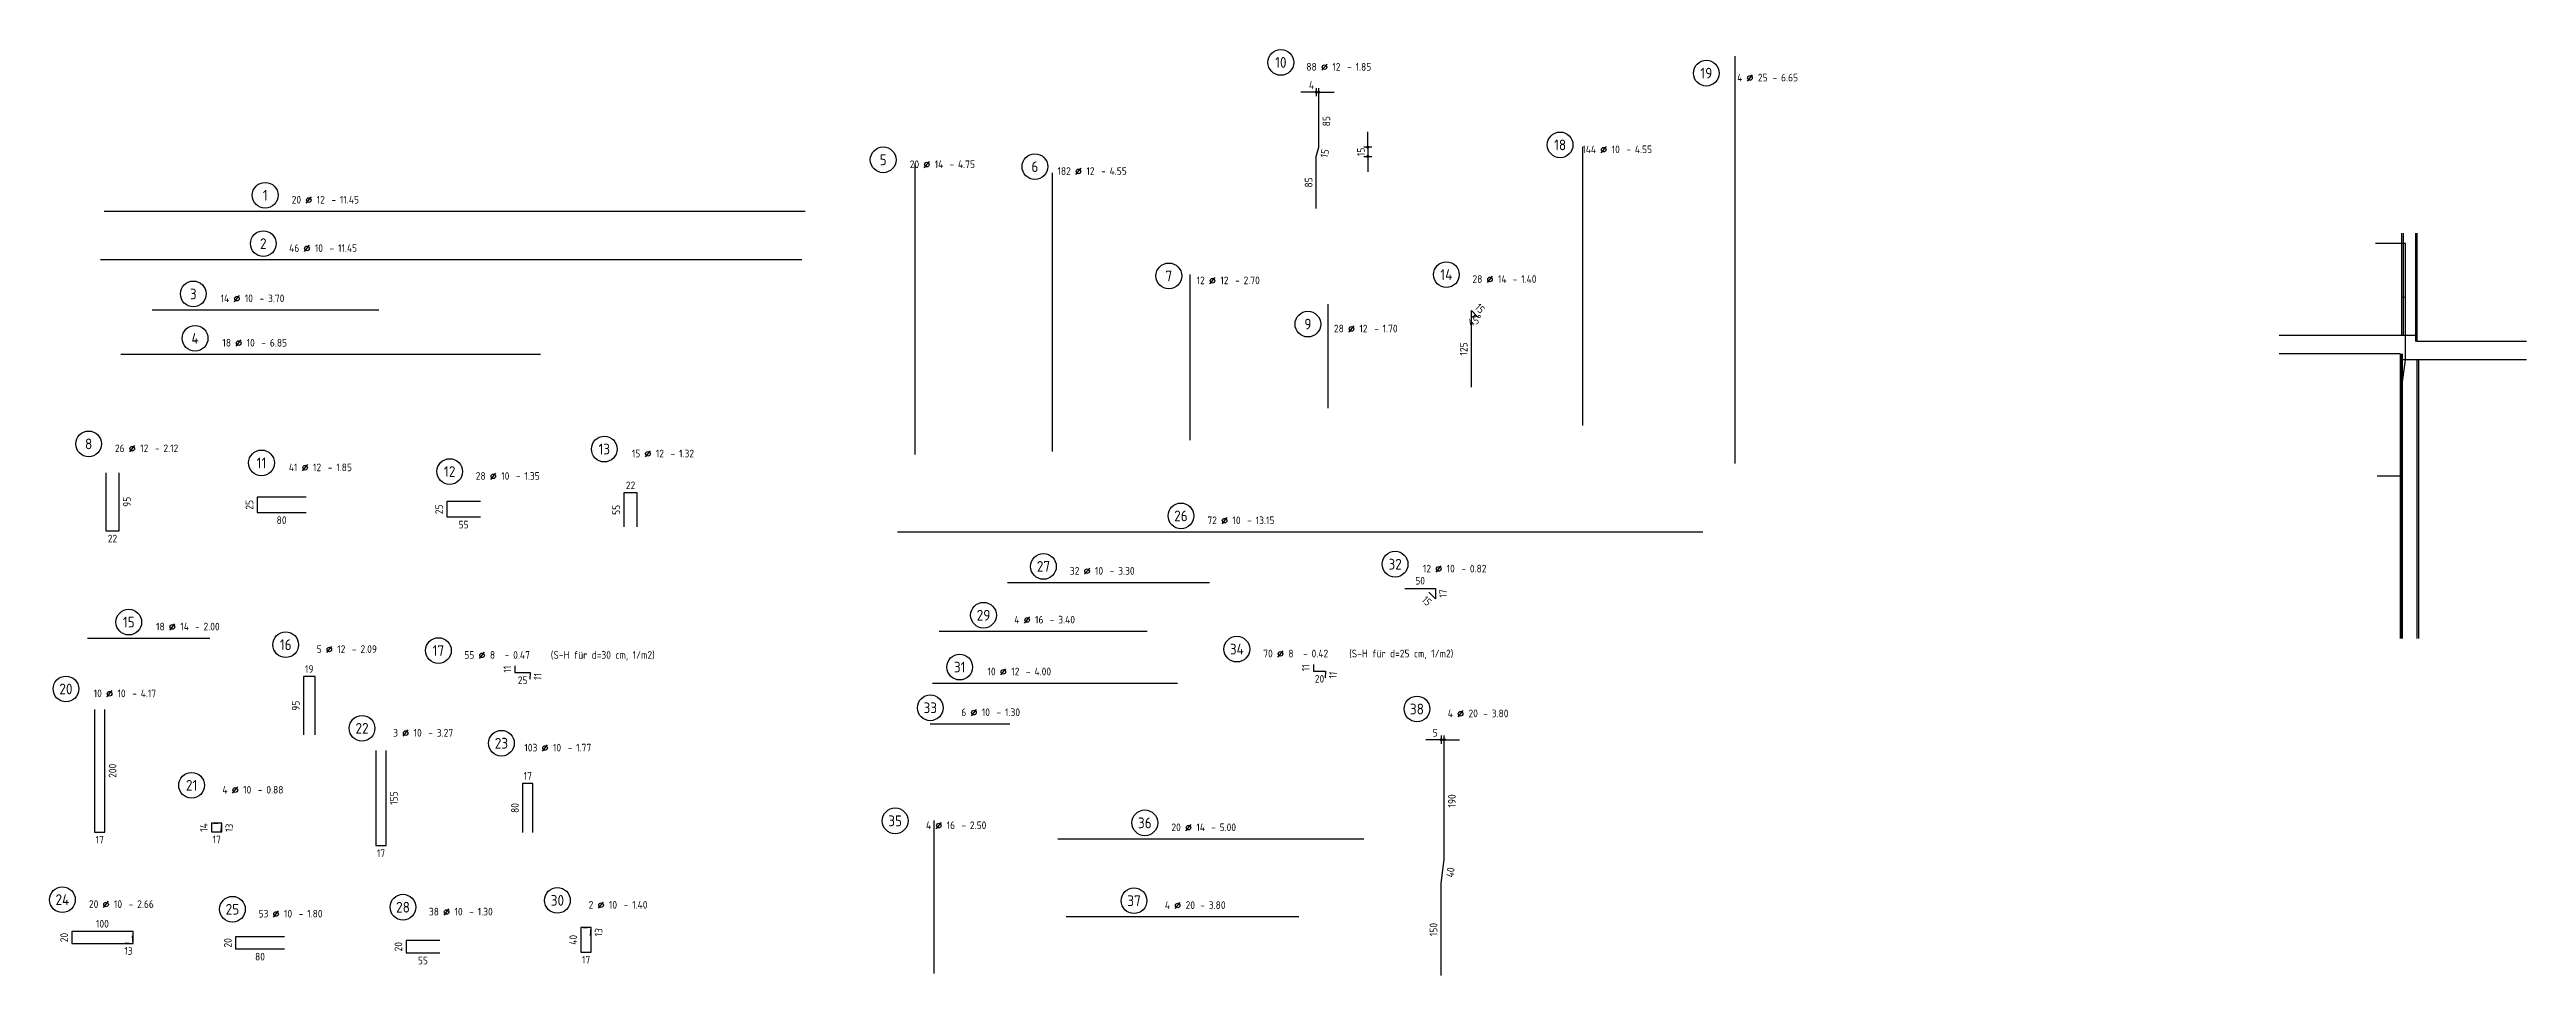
# Model space of a CAD drawing. Extents: x 40 to 141, y 46 to 89.
# Drawn here: x 100.78 to 141.22, y 73.93 to 89.04 of the extents above; entities that cross this region are included whole.
import ezdxf
from ezdxf.enums import TextEntityAlignment as Align

# ---------------------------------------------------------------- set-up
doc = ezdxf.new("R2010")
doc.units = 0
doc.header["$LTSCALE"] = 0.5
doc.linetypes.add('AUSGEZOGEN', pattern=[1000.01, 1000, 0.01])
for name, color, linetype in [('AFU', 7, 'Continuous'), ('BETON', 7, 'Continuous'), ('MASSE', 7, 'Continuous'), ('RND', 7, 'Continuous')]:
    doc.layers.add(name, color=color, linetype=linetype)
doc.layers.add('NOPLOT', color=7, linetype='Continuous', plot=False)
doc.styles.add('txt', font='isocp.shx')
doc.linetypes.add('AFU_50K', pattern='A,0.15,["/",Standard,S=0.2,R=0,X=-0.01,Y=-0.1],0.07,["/",Standard,S=0.2,R=0,X=-0.01,Y=-0.1],0.15', length=0.37)
doc.dimstyles.new('DOT_I', dxfattribs={"dimscale": 0.5, "dimtxt": 0.25, "dimasz": 0.25, "dimexe": 0.1, "dimexo": 0.3, "dimgap": 0.1, "dimtad": 1, "dimdec": 3, "dimzin": 3, "dimtxsty": 'txt', "dimblk": 'DOT', "dimblk1": 'DOT', "dimblk2": 'DOT', "dimsah": 1, "dimcen": 0.1, "dimse1": 1, "dimse2": 1, "dimazin": 0, "dimtfac": 1, "dimtdec": 4, "dimtix": 1, "dimtmove": 2, "dimatfit": 3, "dimfxl": 0, "dimtvp": 1, "dimtolj": 1, "dimtzin": 0, "dimarcsym": 0})

# ---------------------------------------------------------------- blocks, each defined once
blk = doc.blocks.new('RND_AUSZ')
at = {"layer": 'RND', "color": 7, "linetype": 'Continuous'}
blk.add_line((1.341, 0.262), (1.509, 0.466), dxfattribs=at)
at = {"layer": 'RND', "color": 1, "linetype": 'Continuous'}
blk.add_circle((0, 0.52), 0.42, dxfattribs=at)
at = {"layer": 'RND', "color": 7, "linetype": 'Continuous'}
blk.add_circle((1.425, 0.364), 0.075, dxfattribs=at)
at = {"layer": 'RND', "color": 7, "linetype": 'Continuous', "style": 'txt'}
blk.add_text('-', height=0.25, dxfattribs=at).set_placement((2.163, 0.25))
for tag, p in [('WIEOFT', (-0.536, 0.25)), ('STK', (1.174, 0.25))]:
    blk.add_attdef(tag, text='', height=0.25, dxfattribs=at).set_placement(p, align=Align.RIGHT)
at = {"layer": 'RND', "color": 1, "linetype": 'Continuous', "style": 'txt'}
blk.add_attdef('POS', text='', height=0.35, dxfattribs=at).set_placement((0, 0.52), align=Align.MIDDLE)
at = {"layer": 'RND', "color": 7, "linetype": 'Continuous', "style": 'txt'}
for tag, p in [('DS', (1.683, 0.25)), ('LANG', (2.441, 0.25)), ('TEXT', (3.669, 0.25))]:
    blk.add_attdef(tag, p, '', height=0.25, dxfattribs=at)
blk = doc.blocks.new('DOT')
at = {"layer": 'MASSE', "color": 7, "linetype": 'Continuous'}
for p, q in [((0, 0), (-1, 0)), ((0, 0.54), (0, -0.54))]:
    blk.add_line(p, q, dxfattribs=at)
at = {"layer": 'MASSE', "color": 7, "linetype": 'Continuous', "const_width": 0.2}
blk.add_lwpolyline([(-0.1, 0, 1), (0.1, 0, 1)], format="xyb", close=True, dxfattribs=at)
blk = doc.blocks.new('*D23')
at = {"layer": 'DEFPOINTS', "color": 0, "linetype": 'AUSGEZOGEN', "transparency": 16777216}
for p in [(121.464, 88.349), (121.504, 88.349), (121.504, 88.349)]:
    blk.add_point(p, dxfattribs=at)
at = {"layer": 'RND', "color": 0, "linetype": 'AUSGEZOGEN', "lineweight": -2, "transparency": 16777216}
for p, q in [((121.339, 88.349), (121.214, 88.349)), ((121.464, 88.349), (121.504, 88.349)), ((121.629, 88.349), (121.754, 88.349))]:
    blk.add_line(p, q, dxfattribs=at)
at = {"layer": 'RND', "color": 0, "linetype": 'AUSGEZOGEN', "lineweight": -2, "transparency": 16777216, "xscale": 0.125, "yscale": 0.125, "zscale": 0.125}
blk.add_blockref('DOT', (121.464, 88.349), dxfattribs=at)
at = {"layer": 'RND', "color": 0, "linetype": 'AUSGEZOGEN', "lineweight": -2, "transparency": 16777216, "xscale": 0.125, "yscale": 0.125, "zscale": 0.125, "rotation": 180}
blk.add_blockref('DOT', (121.504, 88.349), dxfattribs=at)
at = {"layer": 'RND', "color": 0, "linetype": 'AUSGEZOGEN', "transparency": 16777216, "insert": (121.386, 88.462), "char_height": 0.125, "attachment_point": 5, "style": 'txt'}
blk.add_mtext('\\A1;4', dxfattribs=at)
blk = doc.blocks.new('*D60')
at = {"layer": 'DEFPOINTS', "color": 0, "linetype": 'AUSGEZOGEN', "transparency": 16777216}
for p in [(123.996, 84.781), (124.022, 84.685), (124.049, 84.728), (123.996, 84.156)]:
    blk.add_point(p, dxfattribs=at)
at = {"layer": 'RND', "color": 0, "linetype": 'AUSGEZOGEN', "lineweight": -2, "transparency": 16777216}
blk.add_arc((123.996, 84.781), 0.1, 270, 315, dxfattribs=at)
at = {"layer": 'RND', "color": 0, "linetype": 'AUSGEZOGEN', "transparency": 16777216, "insert": (124.063, 84.619), "char_height": 0.125, "attachment_point": 5, "rotation": 22.5, "style": 'txt'}
blk.add_mtext('\\A1;45°', dxfattribs=at)
blk = doc.blocks.new('*D61')
at = {"layer": 'DEFPOINTS', "color": 0, "linetype": 'AUSGEZOGEN', "transparency": 16777216}
for p in [(122.306, 87.449), (122.306, 87.299), (122.306, 87.299)]:
    blk.add_point(p, dxfattribs=at)
at = {"layer": 'MASSE', "color": 0, "linetype": 'AUSGEZOGEN', "lineweight": -2, "transparency": 16777216}
for p, q in [((122.306, 87.574), (122.306, 87.699)), ((122.306, 87.449), (122.306, 87.299)), ((122.306, 87.174), (122.306, 87.049))]:
    blk.add_line(p, q, dxfattribs=at)
at = {"layer": 'MASSE', "color": 0, "linetype": 'AUSGEZOGEN', "lineweight": -2, "transparency": 16777216, "xscale": 0.125, "yscale": 0.125, "zscale": 0.125}
for p, rotation in [((122.306, 87.449), 270), ((122.306, 87.299), 90)]:
    blk.add_blockref('DOT', p, dxfattribs=dict(at, rotation=rotation))
at = {"layer": 'MASSE', "color": 0, "linetype": 'AUSGEZOGEN', "transparency": 16777216, "insert": (122.194, 87.374), "char_height": 0.125, "attachment_point": 5, "rotation": 90, "style": 'txt'}
blk.add_mtext('\\A1;15', dxfattribs=at)
blk = doc.blocks.new('*D64')
at = {"layer": 'DEFPOINTS', "color": 0, "linetype": 'AUSGEZOGEN', "transparency": 16777216}
for p in [(123.504, 77.776), (123.554, 77.776), (123.554, 77.776)]:
    blk.add_point(p, dxfattribs=at)
at = {"layer": 'RND', "color": 0, "linetype": 'AUSGEZOGEN', "lineweight": -2, "transparency": 16777216}
for p, q in [((123.379, 77.776), (123.254, 77.776)), ((123.504, 77.776), (123.554, 77.776)), ((123.679, 77.776), (123.804, 77.776))]:
    blk.add_line(p, q, dxfattribs=at)
at = {"layer": 'RND', "color": 0, "linetype": 'AUSGEZOGEN', "lineweight": -2, "transparency": 16777216, "xscale": 0.125, "yscale": 0.125, "zscale": 0.125}
blk.add_blockref('DOT', (123.504, 77.776), dxfattribs=at)
at = {"layer": 'RND', "color": 0, "linetype": 'AUSGEZOGEN', "lineweight": -2, "transparency": 16777216, "xscale": 0.125, "yscale": 0.125, "zscale": 0.125, "rotation": 180}
blk.add_blockref('DOT', (123.554, 77.776), dxfattribs=at)
at = {"layer": 'RND', "color": 0, "linetype": 'AUSGEZOGEN', "transparency": 16777216, "insert": (123.404, 77.889), "char_height": 0.125, "attachment_point": 5, "style": 'txt'}
blk.add_mtext('\\A1;5', dxfattribs=at)

msp = doc.modelspace()

# ---------------------------------------------------------------- linework, layer by layer
at = {"layer": 'AFU', "color": 8, "linetype": 'AFU_50K'}
for p, q in [((139.435, 84.3767), (139.185, 84.3767)), ((139.46, 83.9767), (139.16, 83.9767))]:
    msp.add_line(p, q, dxfattribs=at)
at = {"layer": 'BETON', "color": 6, "linetype": 'AUSGEZOGEN'}
for p, q in [((139.185, 86.0446), (139.185, 84.3767)), ((139.21, 86.0446), (139.21, 84.3767)), ((139.41, 86.0446), (139.41, 84.2767)), ((139.435, 86.0446), (139.435, 84.2767)), ((139.185, 84.3767), (137.1853, 84.3767)), ((141.2243, 84.2767), (139.435, 84.2767)), ((139.16, 84.0767), (137.1853, 84.0767)), ((139.16, 84.0767), (139.16, 79.4267)), ((139.185, 84.0767), (139.185, 79.4267)), ((139.197, 84.0767), (139.197, 79.4267)), ((139.435, 83.9767), (139.435, 79.4267)), ((141.2243, 83.9767), (139.46, 83.9767)), ((139.46, 83.9767), (139.46, 79.4267))]:
    msp.add_line(p, q, dxfattribs=at)
at = {"layer": 'NOPLOT', "color": 191, "linetype": 'AUSGEZOGEN'}
for p, q in [((139.247, 85.8767), (138.7599, 85.8767)), ((139.197, 82.0767), (138.7883, 82.0767))]:
    msp.add_line(p, q, dxfattribs=at)
at = {"layer": 'RND', "color": 1, "linetype": 'AUSGEZOGEN'}
for points in [[(128.3053, 82.284), (128.3053, 88.934)], [(121.4641, 86.4492), (121.4641, 87.2992), (121.5041, 87.4492), (121.5041, 88.2992)], [(125.8142, 82.9055), (125.8142, 87.4555)], [(114.913, 82.4352), (114.913, 87.1852)], [(117.1557, 82.4829), (117.1557, 87.0329)], [(101.6706, 86.4049), (113.1206, 86.4049)], [(139.197, 82.0767), (139.197, 83.5767), (139.247, 83.9767), (139.247, 85.8767)], [(101.613, 85.6152), (113.063, 85.6152)], [(119.3999, 85.3691), (119.3999, 82.6691)], [(102.4567, 84.7945), (106.1567, 84.7945)], [(121.6575, 83.1873), (121.6575, 84.8873)], [(123.9962, 83.5311), (123.9962, 84.7811), (124.1022, 84.6751)], [(101.9454, 84.0694), (108.7954, 84.0694)], [(101.6988, 82.1353), (101.6988, 81.1853), (101.9188, 81.1853), (101.9188, 82.1353)], [(104.9701, 81.7362), (104.1701, 81.7362), (104.1701, 81.4862), (104.9701, 81.4862)], [(110.378, 81.254), (110.378, 81.804), (110.158, 81.804), (110.158, 81.254)], [(107.8162, 81.6627), (107.2662, 81.6627), (107.2662, 81.4127), (107.8162, 81.4127)], [(114.6244, 81.1703), (127.7744, 81.1703)], [(116.4209, 80.3451), (119.7209, 80.3451)], [(122.9101, 80.2469), (123.4101, 80.2469), (123.4101, 80.0769), (123.3041, 80.183)], [(101.4008, 79.4354), (103.4008, 79.4354)], [(115.305, 79.5481), (118.705, 79.5481)], [(108.3806, 78.9817), (108.3806, 78.8717), (108.6306, 78.8717), (108.621, 78.7621)], [(121.4172, 79.0051), (121.4172, 78.8951), (121.6172, 78.8951), (121.6076, 78.7855)], [(105.1167, 77.8551), (105.1167, 78.8051), (104.9267, 78.8051), (104.9267, 77.8551)], [(115.1976, 78.7015), (119.1976, 78.7015)], [(101.5155, 78.2683), (101.5155, 76.2683), (101.6855, 76.2683), (101.6855, 78.2683)], [(115.1619, 78.0365), (116.4619, 78.0365)], [(123.504, 73.9264), (123.504, 75.4264), (123.554, 75.8264), (123.554, 77.7264)], [(106.1078, 77.5971), (106.1078, 76.0471), (106.2778, 76.0471), (106.2778, 77.5971)], [(108.675, 76.2607), (108.675, 77.0607), (108.505, 77.0607), (108.505, 76.2607)], [(115.2226, 73.9589), (115.2226, 76.4589)], [(103.5843, 76.2831), (103.5956, 76.4126), (103.4256, 76.4126), (103.4256, 76.2726), (103.5956, 76.2726), (103.5956, 76.4126), (103.4661, 76.4013)], [(117.2418, 76.1581), (122.2418, 76.1581)], [(117.379, 74.8873), (121.179, 74.8873)], [(102.0152, 74.4569), (102.1447, 74.4456), (102.1447, 74.6456), (101.1447, 74.6456), (101.1447, 74.4456), (102.1447, 74.4456), (102.1334, 74.5751)], [(104.6177, 74.5585), (103.8177, 74.5585), (103.8177, 74.3585), (104.6177, 74.3585)], [(107.1518, 74.4959), (106.6018, 74.4959), (106.6018, 74.2959), (107.1518, 74.2959)], [(109.6152, 74.5785), (109.6265, 74.708), (109.4565, 74.708), (109.4565, 74.308), (109.6265, 74.308), (109.6265, 74.708), (109.497, 74.6967)]]:
    msp.add_lwpolyline(points, dxfattribs=at)
at = {"layer": 'RND', "color": 7, "linetype": 'AUSGEZOGEN'}
for centre in [(139.216, 85.0011), (139.191, 83.9529)]:
    msp.add_circle(centre, 0.006, dxfattribs=at)

# ---------------------------------------------------------------- block references
at = {"layer": 'RND', "color": 191, "linetype": 'AUSGEZOGEN', "xscale": 0.5, "yscale": 0.5, "zscale": 0.5}
for p, values in [((120.8857, 88.5746), {'POS': '10', 'STK': '88', 'DS': '12', 'LANG': '1.85'}), ((122.7513, 80.3818), {'POS': '32', 'STK': '12', 'DS': '10', 'LANG': '0.82'})]:
    msp.add_blockref('RND_AUSZ', p, dxfattribs=at).add_auto_attribs(values)
at = {"layer": 'RND', "color": 1, "linetype": 'AUSGEZOGEN', "xscale": 0.5, "yscale": 0.5, "zscale": 0.5}
for p, values in [((127.8331, 88.3991), {'POS': '19', 'STK': '4', 'DS': '25', 'LANG': '6.65'}), ((114.393, 86.9841), {'POS': '5', 'STK': '20', 'DS': '14', 'LANG': '4.75'}), ((116.8697, 86.873), {'POS': '6', 'STK': '182', 'DS': '12', 'LANG': '4.55'}), ((104.3016, 86.4049), {'POS': '1', 'STK': '20', 'DS': '12', 'LANG': '11.45'}), ((119.057, 85.0881), {'POS': '7', 'STK': '12', 'DS': '12', 'LANG': '2.70'}), ((103.1279, 84.7945), {'POS': '3', 'STK': '14', 'DS': '10', 'LANG': '3.70'}), ((103.1575, 84.0694), {'POS': '4', 'STK': '18', 'DS': '10', 'LANG': '6.85'}), ((121.3274, 84.3012), {'POS': '9', 'STK': '28', 'DS': '12', 'LANG': '1.70'}), ((119.2547, 81.1703), {'POS': '26', 'STK': '72', 'DS': '10', 'LANG': '13.15'}), ((117.0098, 80.3451), {'POS': '27', 'STK': '32', 'DS': '10', 'LANG': '3.30'}), ((102.0747, 79.4354), {'POS': '15', 'STK': '18', 'DS': '14', 'LANG': '2.00'}), ((116.0311, 79.5481), {'POS': '29', 'STK': '4', 'DS': '16', 'LANG': '3.40'}), ((115.1619, 78.0365), {'POS': '33', 'STK': '6', 'DS': '10', 'LANG': '1.30'}), ((123.1081, 78.0175), {'POS': '38', 'STK': '4', 'DS': '20', 'LANG': '3.80'}), ((114.5885, 76.1912), {'POS': '35', 'STK': '4', 'DS': '16', 'LANG': '2.50'}), ((118.6652, 76.1581), {'POS': '36', 'STK': '20', 'DS': '14', 'LANG': '5.00'})]:
    msp.add_blockref('RND_AUSZ', p, dxfattribs=at).add_auto_attribs(values)
at = {"layer": 'RND', "color": 7, "linetype": 'AUSGEZOGEN', "xscale": 0.5, "yscale": 0.5, "zscale": 0.5}
for p, values in [((125.446, 87.2278), {'POS': '18', 'STK': '144', 'DS': '10', 'LANG': '4.55'}), ((104.2714, 85.6152), {'POS': '2', 'STK': '46', 'DS': '10', 'LANG': '11.45'}), ((123.5888, 85.1093), {'POS': '14', 'STK': '28', 'DS': '14', 'LANG': '1.40'}), ((101.4197, 82.3457), {'POS': '8', 'STK': '26', 'DS': '12', 'LANG': '2.12'}), ((104.2418, 82.0349), {'POS': '11', 'STK': '41', 'DS': '12', 'LANG': '1.85'}), ((109.8391, 82.2611), {'POS': '13', 'STK': '15', 'DS': '12', 'LANG': '1.32'}), ((107.315, 81.8944), {'POS': '12', 'STK': '28', 'DS': '10', 'LANG': '1.35'}), ((104.6371, 79.0666), {'POS': '16', 'STK': '5', 'DS': '12', 'LANG': '2.09'}), ((107.1306, 78.9717), {'POS': '17', 'STK': '55', 'DS': '8', 'LANG': '0.47', 'TEXT': '(S-H für d=30 cm, 1/m2)'}), ((120.1672, 78.9951), {'POS': '34', 'STK': '70', 'DS': '8', 'LANG': '0.42', 'TEXT': '(S-H für d=25 cm, 1/m2)'}), ((115.6423, 78.7015), {'POS': '31', 'STK': '10', 'DS': '12', 'LANG': '4.00'}), ((101.0488, 78.3442), {'POS': '20', 'STK': '10', 'DS': '10', 'LANG': '4.17'}), ((105.8837, 77.7015), {'POS': '22', 'STK': '3', 'DS': '10', 'LANG': '3.27'}), ((108.1595, 77.4587), {'POS': '23', 'STK': '103', 'DS': '10', 'LANG': '1.77'}), ((103.1005, 76.7714), {'POS': '21', 'STK': '4', 'DS': '10', 'LANG': '0.88'}), ((100.9911, 74.9038), {'POS': '24', 'STK': '20', 'DS': '10', 'LANG': '2.66'}), ((106.5522, 74.7811), {'POS': '28', 'STK': '38', 'DS': '10', 'LANG': '1.30'}), ((109.0735, 74.8921), {'POS': '30', 'STK': '2', 'DS': '10', 'LANG': '1.40'}), ((118.4891, 74.8873), {'POS': '37', 'STK': '4', 'DS': '20', 'LANG': '3.80'}), ((103.7676, 74.7474), {'POS': '25', 'STK': '53', 'DS': '10', 'LANG': '1.80'})]:
    msp.add_blockref('RND_AUSZ', p, dxfattribs=at).add_auto_attribs(values)

# ---------------------------------------------------------------- texts
at = {"layer": 'RND', "color": 7, "linetype": 'AUSGEZOGEN', "style": 'txt'}
for s, rotation, p in [('85', 90, (121.6291, 87.8742)), ('15', 78.69007, (121.6016, 87.3497)), ('85', 90, (121.3391, 86.8742)), ('15', 315, (124.1376, 84.8165)), ('125', 90, (123.8712, 84.1561)), ('95', 90, (102.0438, 81.6603)), ('25', 90, (104.0451, 81.6112)), ('25', 90, (107.1412, 81.5377)), ('55', 90, (110.033, 81.529)), ('15', 315, (123.2687, 80.0415)), ('17', 90, (123.5351, 80.1619)), ('11', 90, (108.2556, 78.9267)), ('11', 90, (121.2922, 78.9501)), ('11', 85, (121.7369, 78.8294)), ('11', 85, (108.7504, 78.806)), ('95', 90, (104.8017, 78.3301)), ('200', 90, (101.8105, 77.2683)), ('155', 90, (106.4028, 76.8221)), ('190', 90, (123.679, 76.7764)), ('80', 90, (108.38, 76.6607)), ('14', 90, (103.3006, 76.3426)), ('13', 84.99986, (103.7144, 76.337)), ('40', 82.87498, (123.6531, 75.6109)), ('20', 90, (101.0197, 74.5456)), ('20', 90, (103.6927, 74.4585)), ('20', 90, (106.4768, 74.3959)), ('40', 90, (109.3315, 74.508)), ('13', 84.99986, (109.7454, 74.6324)), ('150', 90, (123.379, 74.6764)), ('13', 354.99986, (102.069, 74.3268))]:
    msp.add_text(s, height=0.125, rotation=rotation, dxfattribs=at).set_placement(p, align=Align.MIDDLE)
for s, p in [('22', (110.268, 81.929)), ('80', (104.5701, 81.3612)), ('55', (107.5412, 81.2877)), ('22', (101.8088, 81.0603)), ('50', (123.1601, 80.3719)), ('19', (105.0217, 78.9301)), ('25', (108.5056, 78.7467)), ('20', (121.5172, 78.7701)), ('17', (108.59, 77.1857)), ('17', (101.6005, 76.1433)), ('17', (103.5106, 76.1476)), ('17', (106.1928, 75.9221)), ('100', (101.6447, 74.7706)), ('80', (104.2177, 74.2335)), ('55', (106.8768, 74.1709)), ('17', (109.5415, 74.183))]:
    msp.add_text(s, height=0.125, dxfattribs=at).set_placement(p, align=Align.MIDDLE)

# ---------------------------------------------------------------- dimensions: what is measured, and where the dimension line sits
at = {"layer": 'MASSE', "color": 7, "linetype": 'AUSGEZOGEN'}
dim = msp.add_linear_dim(base=(122.3062, 87.2992), p1=(122.3062, 87.4492), p2=(122.3062, 87.2992), angle=90, dimstyle='DOT_I', override={"dimdec": 0, "dimlfac": 100}, dxfattribs=at)
dim.commit()
dim.dimension.update_dxf_attribs({"geometry": '*D61', "text_midpoint": (122.1937, 87.3742)})
at = {"layer": 'RND', "color": 7, "linetype": 'AUSGEZOGEN'}
for base, p1, p2, picture, middle in [((121.5041, 88.3492), (121.4641, 88.3492), (121.5041, 88.3492), '*D23', (121.386, 88.4617)), ((123.554, 77.7764), (123.504, 77.7764), (123.554, 77.7764), '*D64', (123.4036, 77.8889))]:
    dim = msp.add_linear_dim(base=base, p1=p1, p2=p2, dimstyle='DOT_I', override={"dimdec": 0, "dimlfac": 100, "dimrnd": 0.0005}, dxfattribs=at)
    dim.commit()
    dim.dimension.update_dxf_attribs({"geometry": picture, "text_midpoint": middle, "dimtype": 160})
dim = msp.add_angular_dim_3p(base=(124.0221, 84.6845), center=(123.9962, 84.7811), p1=(124.0492, 84.7281), p2=(123.9962, 84.1561), dimstyle='DOT_I', override={"dimadec": 0}, dxfattribs=at)
dim.commit()
dim.dimension.update_dxf_attribs({"geometry": '*D60', "text_midpoint": (124.0631, 84.6194), "dimtype": 165})

doc.saveas('drawing.dxf')
